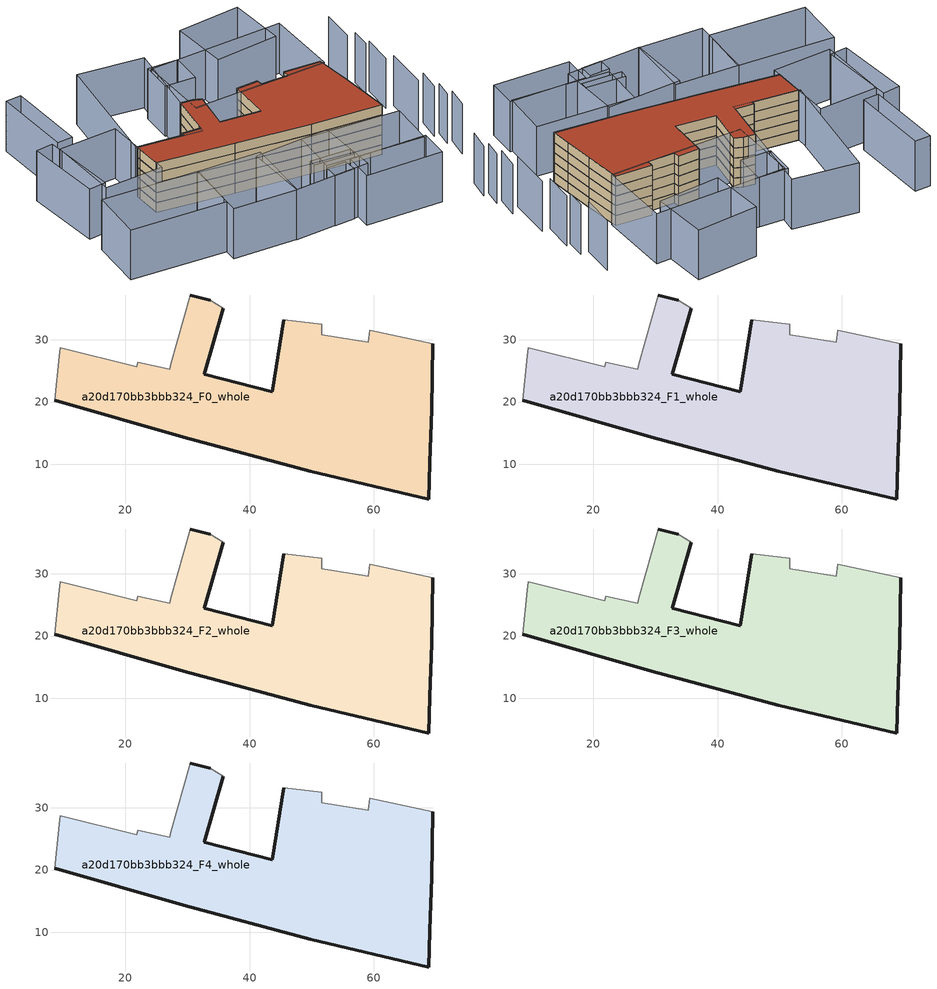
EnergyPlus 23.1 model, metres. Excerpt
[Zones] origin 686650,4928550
a20d170bb3bbb324_F0_whole
 floor ground (EU_floor_Construction): 68.8,4.42 69,10.26 69.29,18.83 69.43,29.38 59.29,31.53 59.07,29.64 51.6,30.83 51.62,32.54 45.5,33.21 43.64,21.68 32.72,24.45 35.77,35.11 33.66,36.34 30.47,37.22 27.33,26.08 27.18,25.26 22.04,26.4 21.88,25.66 9.52,28.77 9.37,27.39 8.69,20.26 29.41,14.36 49.74,8.87 z0
 wall outside (EU_wall_Construction): 30.47,37.22 33.66,36.34 / 35.77,35.11 32.72,24.45 43.64,21.68 45.5,33.21 / 69.43,29.38 69.29,18.83 69,10.26 68.8,4.42 49.74,8.87 29.41,14.36 8.69,20.26 z0:3
 wall adiabatic (EU_wall_Construction): 33.66,36.34 35.77,35.11 / 45.5,33.21 51.62,32.54 51.6,30.83 59.07,29.64 59.29,31.53 69.43,29.38 / 8.69,20.26 9.37,27.39 9.52,28.77 21.88,25.66 22.04,26.4 27.18,25.26 27.33,26.08 30.47,37.22 z0:3
a20d170bb3bbb324_F1_whole
 floor to a20d170bb3bbb324_F0_whole (EU_floor_Construction): 68.8,4.42 69,10.26 69.29,18.83 69.43,29.38 59.29,31.53 59.07,29.64 51.6,30.83 51.62,32.54 45.5,33.21 43.64,21.68 32.72,24.45 35.77,35.11 33.66,36.34 30.47,37.22 27.33,26.08 27.18,25.26 22.04,26.4 21.88,25.66 9.52,28.77 9.37,27.39 8.69,20.26 29.41,14.36 49.74,8.87 z3
 wall outside (EU_wall_Construction): 30.47,37.22 33.66,36.34 / 35.77,35.11 32.72,24.45 43.64,21.68 45.5,33.21 / 69.43,29.38 69.29,18.83 69,10.26 68.8,4.42 49.74,8.87 29.41,14.36 8.69,20.26 z3:6
 wall adiabatic (EU_wall_Construction): 33.66,36.34 35.77,35.11 / 45.5,33.21 51.62,32.54 51.6,30.83 59.07,29.64 59.29,31.53 69.43,29.38 / 8.69,20.26 9.37,27.39 9.52,28.77 21.88,25.66 22.04,26.4 27.18,25.26 27.33,26.08 30.47,37.22 z3:6
a20d170bb3bbb324_F2_whole
 floor to a20d170bb3bbb324_F1_whole (EU_floor_Construction): 68.8,4.42 69,10.26 69.29,18.83 69.43,29.38 59.29,31.53 59.07,29.64 51.6,30.83 51.62,32.54 45.5,33.21 43.64,21.68 32.72,24.45 35.77,35.11 33.66,36.34 30.47,37.22 27.33,26.08 27.18,25.26 22.04,26.4 21.88,25.66 9.52,28.77 9.37,27.39 8.69,20.26 29.41,14.36 49.74,8.87 z6
 wall outside (EU_wall_Construction): 30.47,37.22 33.66,36.34 / 35.77,35.11 32.72,24.45 43.64,21.68 45.5,33.21 / 69.43,29.38 69.29,18.83 69,10.26 68.8,4.42 49.74,8.87 29.41,14.36 8.69,20.26 z6:9
 wall adiabatic (EU_wall_Construction): 33.66,36.34 35.77,35.11 / 45.5,33.21 51.62,32.54 51.6,30.83 59.07,29.64 59.29,31.53 69.43,29.38 / 8.69,20.26 9.37,27.39 9.52,28.77 21.88,25.66 22.04,26.4 27.18,25.26 27.33,26.08 30.47,37.22 z6:9
a20d170bb3bbb324_F3_whole
 floor to a20d170bb3bbb324_F2_whole (EU_floor_Construction): 68.8,4.42 69,10.26 69.29,18.83 69.43,29.38 59.29,31.53 59.07,29.64 51.6,30.83 51.62,32.54 45.5,33.21 43.64,21.68 32.72,24.45 35.77,35.11 33.66,36.34 30.47,37.22 27.33,26.08 27.18,25.26 22.04,26.4 21.88,25.66 9.52,28.77 9.37,27.39 8.69,20.26 29.41,14.36 49.74,8.87 z9
 wall outside (EU_wall_Construction): 30.47,37.22 33.66,36.34 / 35.77,35.11 32.72,24.45 43.64,21.68 45.5,33.21 / 69.43,29.38 69.29,18.83 69,10.26 68.8,4.42 49.74,8.87 29.41,14.36 8.69,20.26 z9:12
 wall adiabatic (EU_wall_Construction): 33.66,36.34 35.77,35.11 / 45.5,33.21 51.62,32.54 51.6,30.83 59.07,29.64 59.29,31.53 69.43,29.38 / 8.69,20.26 9.37,27.39 9.52,28.77 21.88,25.66 22.04,26.4 27.18,25.26 27.33,26.08 30.47,37.22 z9:12
a20d170bb3bbb324_F4_whole
 floor to a20d170bb3bbb324_F3_whole (EU_floor_Construction): 68.8,4.42 69,10.26 69.29,18.83 69.43,29.38 59.29,31.53 59.07,29.64 51.6,30.83 51.62,32.54 45.5,33.21 43.64,21.68 32.72,24.45 35.77,35.11 33.66,36.34 30.47,37.22 27.33,26.08 27.18,25.26 22.04,26.4 21.88,25.66 9.52,28.77 9.37,27.39 8.69,20.26 29.41,14.36 49.74,8.87 z12
 wall outside (EU_wall_Construction): 30.47,37.22 33.66,36.34 / 35.77,35.11 32.72,24.45 43.64,21.68 45.5,33.21 / 69.43,29.38 69.29,18.83 69,10.26 68.8,4.42 49.74,8.87 29.41,14.36 8.69,20.26 z12:15
 wall adiabatic (EU_wall_Construction): 33.66,36.34 35.77,35.11 / 45.5,33.21 51.62,32.54 51.6,30.83 59.07,29.64 59.29,31.53 69.43,29.38 / 8.69,20.26 9.37,27.39 9.52,28.77 21.88,25.66 22.04,26.4 27.18,25.26 27.33,26.08 30.47,37.22 z12:15
 roof outside (EU_roof_Construction): 69.43,29.38 69.29,18.83 69,10.26 68.8,4.42 49.74,8.87 29.41,14.36 8.69,20.26 9.37,27.39 9.52,28.77 21.88,25.66 22.04,26.4 27.18,25.26 27.33,26.08 30.47,37.22 33.66,36.34 35.77,35.11 32.72,24.45 43.64,21.68 45.5,33.21 51.62,32.54 51.6,30.83 59.07,29.64 59.29,31.53 z15
shading: 84.5,-7.99 86.22,-2 / 84.12,2.51 85.8,8.83 / 82.78,7.1 85.01,19.48 / 82.77,19.92 84.56,28.51 / 83.28,28.32 84.3,33.66 / 84.55,-2.06 85.85,2.64 / 82.01,34 83.81,43.49 / -12.5,16.09 14.19,10.6 / 14.19,10.6 11.09,-4.48 / 11.09,-4.48 -15.6,1.01 / -15.6,1.01 -12.5,16.09 / 10.56,38.68 8.47,17.94 / 8.47,17.94 -8.17,19.61 / -8.17,19.61 -6.08,40.36 / -6.08,40.36 10.56,38.68 / -11.81,21.68 -10.94,43.51 / -10.94,43.51 -6.02,43.31 / -6.02,43.31 -6.89,21.49 / -6.89,21.49 -11.81,21.68 / -4.65,42.86 -2.69,65.55 / -2.69,65.55 1.72,65.17 / 1.72,65.17 -0.24,42.48 / -0.24,42.48 -4.65,42.86 / 66.99,-21.48 45.58,-17.74 / 45.58,-17.74 47.05,-9.38 / 47.05,-9.38 68.45,-13.12 / 68.45,-13.12 66.99,-21.48 / 45.54,-9.56 45.04,-13.46 / 45.04,-13.46 39.41,-12.72 / 39.41,-12.72 39.92,-8.83 / 39.92,-8.83 45.54,-9.56 / 49.48,-8.12 38.37,-5.75 / 38.37,-5.75 38.81,-3.65 / 38.81,-3.65 49.93,-6.03 / 49.93,-6.03 49.48,-8.12 / 43.36,5.26 70.48,-0.36 / 70.48,-0.36 67.76,-13.48 / 67.76,-13.48 40.64,-7.87 / 40.64,-7.87 43.36,5.26 / 29.71,6.59 51,4.51 / 51,4.51 49.24,-13.56 / 49.24,-13.56 27.95,-11.48 / 27.95,-11.48 29.71,6.59 / 10.42,-8.07 14.01,10.64 / 14.01,10.64 31.69,7.25 / 31.69,7.25 28.1,-11.46 / 28.1,-11.46 10.42,-8.07 / 34.53,53.6 72.36,48.98 / 72.36,48.98 69.84,28.33 / 69.84,28.33 32.01,32.94 / 32.01,32.94 34.53,53.6 / 36.37,58.61 26.83,24 / 26.83,24 9.06,28.9 / 9.06,28.9 18.6,63.51 / 18.6,63.51 36.37,58.61 / 33.97,54.22 42.4,52.61 / 42.4,52.61 40.72,43.8 / 40.72,43.8 32.3,45.4 / 32.3,45.4 33.97,54.22 / 51.1,62.35 68.9,61.37 / 68.9,61.37 68.01,45.15 / 68.01,45.15 50.21,46.13 / 50.21,46.13 51.1,62.35 z0:15
[Building]
EU S2 Campaign: North Axis=0; Terrain=City; Solar Distribution=FullExterior
[Site:Location]
Bologna: Latitude=44.5; Longitude=11.25; Time Zone=1; Elevation=37
[SizingPeriod:WeatherFileDays]
AnnualSizingPeriod: Begin Month=1; Begin Day of Month=1; End Month=12; End Day of Month=31; Day of Week for Start Day=Monday; Use Weather File Daylight Saving Period=No; Use Weather File Rain and Snow Indicators=No
[MATERIAL]
EU_InternalMass_Material: Roughness=MediumRough; Thickness=0.1; Conductivity=1; Density=1800; Specific Heat=900; Thermal Absorptance=0.9; Solar Absorptance=0.7; Visible Absorptance=0.7
[MATERIAL:NOMASS] Roughness=MediumRough; Thermal Absorptance=0.9; Solar Absorptance=0.7; Visible Absorptance=0.7
Name | Thermal Resistance
EU_wall_NoMass | 0.905828
EU_roof_NoMass | 0.37593
EU_floor_NoMass | 0.67114
[CONSTRUCTION]
EU_wall_Construction: EU_wall_NoMass
EU_roof_Construction: EU_roof_NoMass
EU_floor_Construction: EU_floor_NoMass
EU_InternalMass_Construction: EU_InternalMass_Material
[ZONE] Type=1; Multiplier=1; Ceiling Height=autocalculate; Volume=3040.23; Floor Area=autocalculate; Part of Total Floor Area=Yes
a20d170bb3bbb324_F0_whole; a20d170bb3bbb324_F1_whole; a20d170bb3bbb324_F2_whole; a20d170bb3bbb324_F3_whole; a20d170bb3bbb324_F4_whole
[INTERNALMASS] Construction=EU_InternalMass_Construction; Surface Area=995.863
Name | Zone or ZoneList
a20d170bb3bbb324_F0_whole_EU_InternalMass | a20d170bb3bbb324_F0_whole
a20d170bb3bbb324_F1_whole_EU_InternalMass | a20d170bb3bbb324_F1_whole
a20d170bb3bbb324_F2_whole_EU_InternalMass | a20d170bb3bbb324_F2_whole
a20d170bb3bbb324_F3_whole_EU_InternalMass | a20d170bb3bbb324_F3_whole
a20d170bb3bbb324_F4_whole_EU_InternalMass | a20d170bb3bbb324_F4_whole
[OTHEREQUIPMENT] Fuel Type=Electricity; Design Level Calculation Method=Watts/Area; Power per Zone Floor Area=1; Fraction Latent=0; Fraction Radiant=0; Fraction Lost=0; Carbon Dioxide Generation Rate=0; EndUse Subcategory=EU_Step8_InternalGains
Name | Zone or ZoneList or Space or SpaceList | Schedule
EU_Step8_InternalGain_a20d170bb3bbb324_F0_whole_f000 | a20d170bb3bbb324_F0_whole | EU_Step8_GainSchedule_a20d170bb3bbb324_F0_whole_f000
EU_Step8_InternalGain_a20d170bb3bbb324_F1_whole_f000 | a20d170bb3bbb324_F1_whole | EU_Step8_GainSchedule_a20d170bb3bbb324_F1_whole_f000
EU_Step8_InternalGain_a20d170bb3bbb324_F2_whole_f000 | a20d170bb3bbb324_F2_whole | EU_Step8_GainSchedule_a20d170bb3bbb324_F2_whole_f000
EU_Step8_InternalGain_a20d170bb3bbb324_F3_whole_f000 | a20d170bb3bbb324_F3_whole | EU_Step8_GainSchedule_a20d170bb3bbb324_F3_whole_f000
EU_Step8_InternalGain_a20d170bb3bbb324_F4_whole_f000 | a20d170bb3bbb324_F4_whole | EU_Step8_GainSchedule_a20d170bb3bbb324_F4_whole_f000
[ZONEVENTILATION:DESIGNFLOWRATE] Schedule=EU_AlwaysOn; Design Flow Rate Calculation Method=AirChanges/Hour; Air Changes per Hour=0.73129; Ventilation Type=Natural; Fan Pressure Rise=0; Fan Total Efficiency=1; Constant Term Coefficient=1; Temperature Term Coefficient=0; Velocity Term Coefficient=0; Velocity Squared Term Coefficient=0; Minimum Indoor Temperature=-100; Maximum Indoor Temperature=100; Delta Temperature=-100; Minimum Outdoor Temperature=-100; Maximum Outdoor Temperature=100; Maximum Wind Speed=40
Name | Zone or ZoneList or Space or SpaceList
EU_ConstantAir_a20d170bb3bbb324_F0_whole | a20d170bb3bbb324_F0_whole
EU_ConstantAir_a20d170bb3bbb324_F1_whole | a20d170bb3bbb324_F1_whole
EU_ConstantAir_a20d170bb3bbb324_F2_whole | a20d170bb3bbb324_F2_whole
EU_ConstantAir_a20d170bb3bbb324_F3_whole | a20d170bb3bbb324_F3_whole
EU_ConstantAir_a20d170bb3bbb324_F4_whole | a20d170bb3bbb324_F4_whole
[HVACTEMPLATE:THERMOSTAT] Constant Heating Setpoint=20; Constant Cooling Setpoint=50
EU_HeatOnly_a20d170bb3bbb324_F0_whole; EU_HeatOnly_a20d170bb3bbb324_F1_whole; EU_HeatOnly_a20d170bb3bbb324_F2_whole; EU_HeatOnly_a20d170bb3bbb324_F3_whole; EU_HeatOnly_a20d170bb3bbb324_F4_whole
[HVACTEMPLATE:ZONE:IDEALLOADSAIRSYSTEM] System Availability Schedule=EU_AlwaysOn; Maximum Heating Supply Air Temperature=50; Minimum Cooling Supply Air Temperature=13; Maximum Heating Supply Air Humidity Ratio=0.0156; Minimum Cooling Supply Air Humidity Ratio=0.0077; Heating Limit=NoLimit; Cooling Limit=NoLimit; Heating Availability Schedule=EU_AlwaysOn; Cooling Availability Schedule=EU_CoolingOff; Dehumidification Control Type=ConstantSensibleHeatRatio; Cooling Sensible Heat Ratio=0.7; Dehumidification Setpoint=60; Humidification Control Type=None; Humidification Setpoint=30; Outdoor Air Method=None; Outdoor Air Flow Rate per Person=0.00944; Outdoor Air Flow Rate per Zone Floor Area=0; Outdoor Air Flow Rate per Zone=0; Demand Controlled Ventilation Type=None; Outdoor Air Economizer Type=NoEconomizer; Heat Recovery Type=None; Sensible Heat Recovery Effectiveness=0.7; Latent Heat Recovery Effectiveness=0.65
Name | Template Thermostat
a20d170bb3bbb324_F0_whole | EU_HeatOnly_a20d170bb3bbb324_F0_whole
a20d170bb3bbb324_F1_whole | EU_HeatOnly_a20d170bb3bbb324_F1_whole
a20d170bb3bbb324_F2_whole | EU_HeatOnly_a20d170bb3bbb324_F2_whole
a20d170bb3bbb324_F3_whole | EU_HeatOnly_a20d170bb3bbb324_F3_whole
a20d170bb3bbb324_F4_whole | EU_HeatOnly_a20d170bb3bbb324_F4_whole
[SIZING:ZONE] Zone Cooling Design Supply Air Temperature Input Method=SupplyAirTemperature; Zone Cooling Design Supply Air Temperature=13; Zone Heating Design Supply Air Temperature Input Method=SupplyAirTemperature; Zone Heating Design Supply Air Temperature=50; Zone Cooling Design Supply Air Humidity Ratio=0.008; Zone Heating Design Supply Air Humidity Ratio=0.008; Cooling Design Air Flow Method=DesignDay; Cooling Design Air Flow Rate=0; Cooling Minimum Air Flow per Zone Floor Area=0.000762; Cooling Minimum Air Flow=0; Cooling Minimum Air Flow Fraction=0.2; Heating Design Air Flow Method=DesignDay; Heating Design Air Flow Rate=0; Heating Maximum Air Flow per Zone Floor Area=0.002032; Heating Maximum Air Flow=0.141576; Heating Maximum Air Flow Fraction=0.3; Account for Dedicated Outdoor Air System=No; Dedicated Outdoor Air System Control Strategy=NeutralSupplyAir; Dedicated Outdoor Air Low Setpoint Temperature for Design=autosize; Dedicated Outdoor Air High Setpoint Temperature for Design=autosize; Zone Load Sizing Method=Sensible Load Only No Latent Load; Zone Latent Cooling Design Supply Air Humidity Ratio Input Method=HumidityRatioDifference; Zone Cooling Design Supply Air Humidity Ratio Difference=0.005; Zone Latent Heating Design Supply Air Humidity Ratio Input Method=HumidityRatioDifference; Zone Humidification Design Supply Air Humidity Ratio Difference=0.005
a20d170bb3bbb324_F0_whole; a20d170bb3bbb324_F1_whole; a20d170bb3bbb324_F2_whole; a20d170bb3bbb324_F3_whole; a20d170bb3bbb324_F4_whole
[SCHEDULE:CONSTANT]
Name | Hourly Value
EU_AlwaysOn | 1
EU_CoolingOff | 0
[SCHEDULE:FILE] Column Number=1; Rows to Skip at Top=0; Number of Hours of Data=8760; Column Separator=Comma; Interpolate to Timestep=No; Minutes per Item=60; Adjust Schedule for Daylight Savings=Yes
Name | File
EU_Step8_GainSchedule_a20d170bb3bbb324_F0_whole_f000 | ../../schedules/a20d170bb3bbb324/a20d170bb3bbb324_F0_whole_f000_gain.csv
EU_Step8_GainSchedule_a20d170bb3bbb324_F1_whole_f000 | ../../schedules/a20d170bb3bbb324/a20d170bb3bbb324_F1_whole_f000_gain.csv
EU_Step8_GainSchedule_a20d170bb3bbb324_F2_whole_f000 | ../../schedules/a20d170bb3bbb324/a20d170bb3bbb324_F2_whole_f000_gain.csv
EU_Step8_GainSchedule_a20d170bb3bbb324_F3_whole_f000 | ../../schedules/a20d170bb3bbb324/a20d170bb3bbb324_F3_whole_f000_gain.csv
EU_Step8_GainSchedule_a20d170bb3bbb324_F4_whole_f000 | ../../schedules/a20d170bb3bbb324/a20d170bb3bbb324_F4_whole_f000_gain.csv
